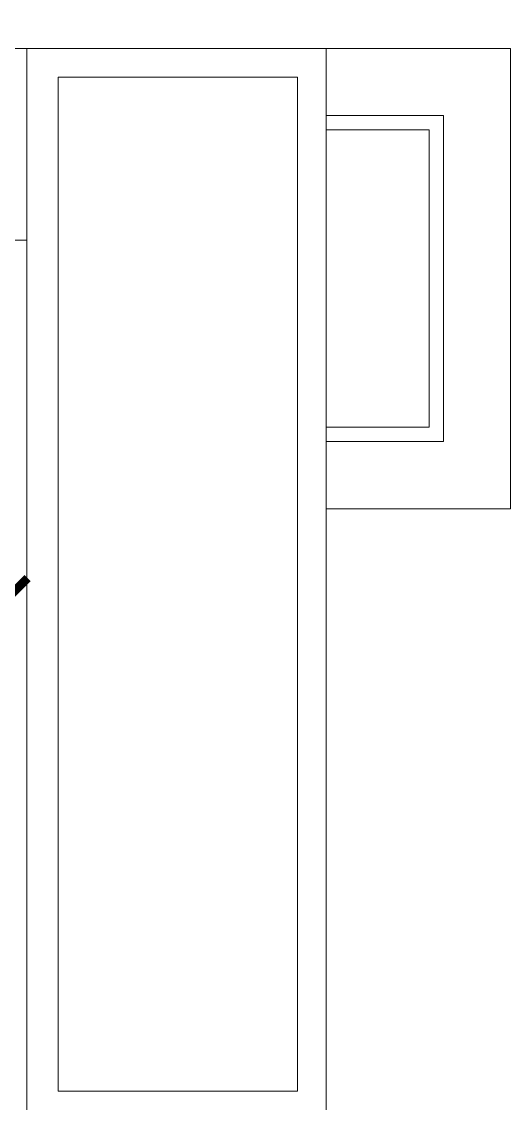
# Model space of a CAD drawing. Header units: millimetres. Extents: x 106699 to 122058, y 158555 to 162844.
# Drawn here: x 114032.4 to 114083.5, y 161934.4 to 162047.3 of the extents above; entities that cross this region are included whole.
import ezdxf

# ---------------------------------------------------------------- set-up
doc = ezdxf.new("R2010")
doc.units = ezdxf.units.MM
doc.layers.add('300_Z4_STR_F03$0$AUDIT_D_220920114151-103', color=251, linetype='Continuous', lineweight=5)
doc.layers.add('S2000-002 Çizgi', color=7, linetype='Continuous')
doc.styles.add('ROMANSTW', font='georgia.ttf')
doc.dimstyles.new('M1', dxfattribs={"dimtxt": 11, "dimasz": 6, "dimexe": 2, "dimexo": 16, "dimgap": 3, "dimtad": 1, "dimdec": 0, "dimzin": 12, "dimdsep": 46, "dimtxsty": 'ROMANSTW', "dimblk": 'ARCHTICK', "dimcen": 0.09, "dimclrd": 251, "dimclre": 251, "dimclrt": 1, "dimadec": 0, "dimazin": 0, "dimtfac": 1, "dimtdec": 0, "dimtix": 1, "dimtmove": 0, "dimatfit": 3, "dimldrblk": 'ARCHTICK', "dimfxl": 1, "dimtolj": 1, "dimtzin": 0, "dimarcsym": 0})

# ---------------------------------------------------------------- blocks, each defined once
blk = doc.blocks.new('_ArchTick')
at = {"color": 0, "linetype": 'ByBlock', "const_width": 0.15}
blk.add_lwpolyline([(-0.5, -0.5), (0.5, 0.5)], dxfattribs=at)
blk = doc.blocks.new('*D442')
at = {"layer": 'Defpoints', "color": 0, "transparency": 16777216}
for p in [(2132.53, 812.17), (2510.65, 812.17), (2510.65, 793.37)]:
    blk.add_point(p, dxfattribs=at)
at = {"layer": 'S2000-002 Çizgi', "color": 251, "lineweight": -2, "transparency": 16777216}
for p, q in [((2132.53, 796.17), (2132.53, 791.37)), ((2510.65, 796.17), (2510.65, 791.37)), ((2132.53, 793.37), (2510.65, 793.37))]:
    blk.add_line(p, q, dxfattribs=at)
at = {"layer": 'S2000-002 Çizgi', "color": 251, "lineweight": -2, "transparency": 16777216, "xscale": 6, "yscale": 6, "zscale": 6, "rotation": 180}
blk.add_blockref('_ArchTick', (2132.53, 793.37), dxfattribs=at)
at = {"layer": 'S2000-002 Çizgi', "color": 251, "lineweight": -2, "transparency": 16777216, "xscale": 6, "yscale": 6, "zscale": 6}
blk.add_blockref('_ArchTick', (2510.65, 793.37), dxfattribs=at)
at = {"layer": 'S2000-002 Çizgi', "color": 1, "true_color": 0xff0000, "transparency": 16777216, "insert": (2321.59, 803.33), "char_height": 11, "attachment_point": 5, "style": 'ROMANSTW'}
blk.add_mtext('\\A1;378', dxfattribs=at)
blk = doc.blocks.new('A$Ce99efe13')
at = {"layer": '300_Z4_STR_F03$0$AUDIT_D_220920114151-103', "color": 251, "lineweight": 9, "true_color": 0x5c5c5c}
for p, q in [((2011.73, 436.73), (2011.73, 548.58)), ((2011.73, 548.58), (2062.27, 548.58)), ((2043, 548.58), (2043, 436.73)), ((2062.27, 500.54), (2062.27, 548.58)), ((2015, 439.73), (2015, 545.58)), ((2015, 545.58), (2040, 545.58)), ((2040, 545.58), (2040, 439.73)), ((2043, 541.58), (2055.27, 541.58)), ((2055.27, 541.58), (2055.27, 507.54)), ((2043, 540.08), (2053.77, 540.08)), ((2053.77, 509.04), (2053.77, 540.08)), ((2043, 509.04), (2053.77, 509.04)), ((2043, 507.54), (2055.27, 507.54)), ((2043, 500.54), (2062.27, 500.54)), ((2040, 439.73), (2015, 439.73))]:
    blk.add_line(p, q, dxfattribs=at)
blk.add_lwpolyline([(385.99, 1088.46), (385.99, 1108.46), (1645.88, 1108.46), (1645.88, 548.58), (2011.73, 548.58), (2011.73, 528.58), (1625.88, 528.58), (1625.88, 1088.46), (385.99, 1088.46)], dxfattribs=at)
at = {"layer": 'S2000-002 Çizgi'}
dim = blk.add_linear_dim(base=(2008.8, 490.3), p1=(1630.68, 509.09), p2=(2008.8, 509.09), dimstyle='M1', dxfattribs=at)
dim.commit()
dim.dimension.update_dxf_attribs({"geometry": '*D442', "text_midpoint": (1819.74, 500.26), "insert": (-501.85, -303.08)})

msp = doc.modelspace()

# ---------------------------------------------------------------- block references
at = {"layer": 'S2000-002 Çizgi'}
msp.add_blockref('A$Ce99efe13', (112021.19, 161495.93), dxfattribs=at)

doc.saveas('drawing.dxf')
